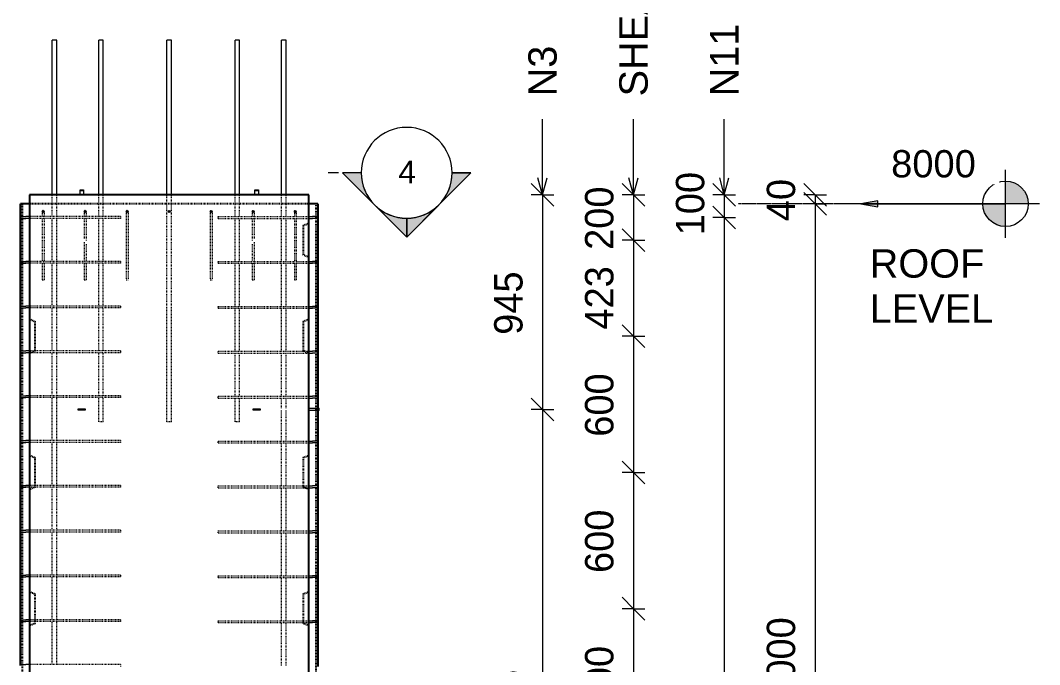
# Model space of a CAD drawing. Header units: millimetres. Extents: x -24813 to -9505, y -2179 to 11928.
# Drawn here: x -20245 to -15758, y 5632 to 8467 of the extents above; entities that cross this region are included whole.
import ezdxf

# ---------------------------------------------------------------- set-up
doc = ezdxf.new("R2010")
doc.units = ezdxf.units.MM
doc.linetypes.add('Dash', pattern=[6.36, 3.18, -3.18])
doc.linetypes.add('Overhead', pattern=[3.97, 2.38, -1.59])
for name, color, linetype, lineweight in [('A-ANNO-DIMS', 211, 'Continuous', 9), ('A-ANNO-DIMS-50', 211, 'Continuous', 9), ('A-FLOR-OVHD', 1, 'Overhead', 18), ('A-GENM', 13, 'Continuous', 18), ('A-WALL', 113, 'Continuous', 25), ('A-WALL-HDLN', 110, 'Dash', 25), ('G-ANNO-DIMS', 111, 'Continuous', 9), ('G-ANNO-SYMB', 111, 'Continuous', 9), ('G-ANNO-TEXT', 231, 'Continuous', 9), ('S-RBAR', 171, 'Continuous', 18)]:
    doc.layers.add(name, color=color, linetype=linetype, lineweight=lineweight)
doc.styles.add('Arial', font='arial.ttf', dxfattribs={"height": 100})
doc.styles.add('Arial_1', font='arial.ttf', dxfattribs={"height": 120})
doc.styles.add('Arial_2', font='arial.ttf', dxfattribs={"height": 125})
doc.styles.add('Nirmala UI Semilight', font='NirmalaS.ttf', dxfattribs={"height": 125})
doc.dimstyles.new('Arrow_Filled_-_2_5_NI_UI', dxfattribs={"dimscale": 304.8, "dimtxt": 130.920493, "dimasz": 0.328084, "dimexe": 0.164042, "dimexo": 0.0625, "dimgap": 0.164042, "dimtad": 1, "dimdec": 0, "dimzin": 0, "dimdsep": 46, "dimtxsty": 'Nirmala UI Semilight', "dimblk1": 'OBLIQUE', "dimblk2": 'OBLIQUE', "dimsah": 1, "dimcen": 0.09, "dimazin": 0, "dimtfac": 1, "dimtdec": 4, "dimtix": 1, "dimtmove": 0, "dimatfit": 3, "dimfxl": 0.164042, "dimfxlon": 1, "dimtvp": 1, "dimtolj": 1, "dimtzin": 0, "dimarcsym": 2})
doc.dimstyles.new('Arrow_Filled_-_2_5_NI_UI_1', dxfattribs={"dimscale": 304.8, "dimtxt": 130.920493, "dimasz": 0.328084, "dimexe": 0.164042, "dimexo": 0.0625, "dimgap": 0.164042, "dimtad": 1, "dimdec": 0, "dimzin": 0, "dimdsep": 46, "dimtxsty": 'Nirmala UI Semilight', "dimblk1": 'OBLIQUE', "dimblk2": 'OBLIQUE', "dimsah": 1, "dimcen": 0.09, "dimazin": 0, "dimtfac": 1, "dimtdec": 4, "dimtix": 1, "dimtmove": 2, "dimatfit": 3, "dimfxl": 0.164042, "dimfxlon": 1, "dimtvp": 1, "dimtolj": 1, "dimtzin": 0, "dimarcsym": 2})

# ---------------------------------------------------------------- blocks, each defined once
blk = doc.blocks.new('RR spread anchor face based - RR-SA-5_0-240-2134540-Elevation Front')
at = {"layer": 'A-GENM'}
for p, q in [((-19982.1, 7717.1), (-19982.1, 7722.1)), ((-19982.1, 7722.1), (-19967.1, 7722.1)), ((-19982.1, 7700), (-19982.1, 7717.1)), ((-19967.1, 7717.1), (-19982.1, 7717.1)), ((-19967.1, 7722.1), (-19967.1, 7717.1)), ((-19967.1, 7717.1), (-19967.1, 7700))]:
    blk.add_line(p, q, dxfattribs=at)
blk = doc.blocks.new('RR spread anchor face based - RR-SA-1_4-160-2134593-Elevation Front')
at = {"layer": 'A-GENM'}
for p, q in [((-19219.6, -447), (-19217.1, -447)), ((-19219.6, -453), (-19219.6, -447)), ((-19217.1, -447), (-19192.1, -447)), ((-19217.1, -453), (-19217.1, -447)), ((-19192.1, -447), (-19189.6, -447)), ((-19192.1, -453), (-19192.1, -447)), ((-19189.6, -447), (-19189.6, -453)), ((-19217.1, -453), (-19219.6, -453)), ((-19192.1, -453), (-19217.1, -453)), ((-19189.6, -453), (-19192.1, -453))]:
    blk.add_line(p, q, dxfattribs=at)
blk = doc.blocks.new('RR spread anchor face based - RR-SA-2_5-200-1726821-Elevation Front')
at = {"layer": 'A-GENM'}
for p, q in [((-18974.6, 6760), (-18934.6, 6760)), ((-18934.6, 6750), (-18974.6, 6750)), ((-18934.6, 6760), (-18929.6, 6760)), ((-18934.6, 6750), (-18934.6, 6760)), ((-18929.6, 6750), (-18934.6, 6750)), ((-18929.6, 6750), (-18929.6, 6760))]:
    blk.add_line(p, q, dxfattribs=at)
blk = doc.blocks.new('DIMBLOCK19-Elevation Front')
at = {"layer": 'A-ANNO-DIMS-50'}
for p, q in [((-17946.1, 7700), (-17996.1, 7750)), ((-17946.1, 7700), (-17996.1, 7700)), ((-17946.1, 7700), (-17946.1, 6755)), ((-17946.1, 7700), (-17896.1, 7650)), ((-17946.1, 7700), (-17896.1, 7700)), ((-17946.1, 6755), (-17996.1, 6805)), ((-17946.1, 6755), (-17996.1, 6755)), ((-17946.1, 6755), (-17896.1, 6705)), ((-17946.1, 6755), (-17896.1, 6755))]:
    blk.add_line(p, q, dxfattribs=at)
at = {"layer": 'A-ANNO-DIMS-50', "color": 0, "insert": (-18159.2, 7083.5), "char_height": 125, "width": 345.63, "attachment_point": 1, "rotation": 90, "line_spacing_factor": 1.142579, "style": 'Nirmala UI Semilight'}
blk.add_mtext('945', dxfattribs=at)
blk = doc.blocks.new('_Oblique')
at = {"color": 0, "linetype": 'ByBlock', "lineweight": -2}
blk.add_line((-0.5, -0.5), (0.5, 0.5), dxfattribs=at)
blk = doc.blocks.new('DIMBLOCK20-Elevation Front')
at = {"layer": 'A-ANNO-DIMS-50'}
for p, q in [((-17946.1, 6755), (-17996.1, 6805)), ((-17946.1, 6755), (-17996.1, 6755)), ((-17946.1, 6755), (-17946.1, 4100)), ((-17946.1, 6755), (-17896.1, 6705)), ((-17946.1, 6755), (-17896.1, 6755)), ((-17946.1, 4100), (-17996.1, 4150)), ((-17946.1, 4100), (-17996.1, 4100)), ((-17946.1, 4100), (-17896.1, 4050)), ((-17946.1, 4100), (-17896.1, 4100))]:
    blk.add_line(p, q, dxfattribs=at)
at = {"layer": 'A-ANNO-DIMS-50', "color": 0, "insert": (-18159.2, 5237.1), "char_height": 125, "width": 457.032, "attachment_point": 1, "rotation": 90, "line_spacing_factor": 1.142579, "style": 'Nirmala UI Semilight'}
blk.add_mtext('2655', dxfattribs=at)
blk = doc.blocks.new('DIMBLOCK28-Elevation Front')
at = {"layer": 'A-ANNO-DIMS-50'}
for p, q in [((-17546.1, 7700), (-17596.1, 7750)), ((-17546.1, 7700), (-17596.1, 7700)), ((-17546.1, 7700), (-17546.1, 7500)), ((-17546.1, 7700), (-17496.1, 7650)), ((-17546.1, 7700), (-17496.1, 7700)), ((-17546.1, 7500), (-17596.1, 7550)), ((-17546.1, 7500), (-17596.1, 7500)), ((-17546.1, 7500), (-17496.1, 7450)), ((-17546.1, 7500), (-17496.1, 7500))]:
    blk.add_line(p, q, dxfattribs=at)
at = {"layer": 'A-ANNO-DIMS-50', "color": 0, "insert": (-17759.2, 7457.2), "char_height": 125, "width": 342.774, "attachment_point": 1, "rotation": 90, "line_spacing_factor": 1.142579, "style": 'Nirmala UI Semilight'}
blk.add_mtext('200', dxfattribs=at)
blk = doc.blocks.new('DIMBLOCK29-Elevation Front')
at = {"layer": 'A-ANNO-DIMS-50'}
for p, q in [((-17546.1, 7500), (-17596.1, 7550)), ((-17546.1, 7500), (-17596.1, 7500)), ((-17546.1, 7500), (-17546.1, 7077.5)), ((-17546.1, 7500), (-17496.1, 7450)), ((-17546.1, 7500), (-17496.1, 7500)), ((-17546.1, 7077.5), (-17596.1, 7127.5)), ((-17546.1, 7077.5), (-17596.1, 7077.5)), ((-17546.1, 7077.5), (-17496.1, 7027.5)), ((-17546.1, 7077.5), (-17496.1, 7077.5))]:
    blk.add_line(p, q, dxfattribs=at)
at = {"layer": 'A-ANNO-DIMS-50', "color": 0, "insert": (-17759.2, 7106.5), "char_height": 125, "width": 345.63, "attachment_point": 1, "rotation": 90, "line_spacing_factor": 1.142579, "style": 'Nirmala UI Semilight'}
blk.add_mtext('423', dxfattribs=at)
blk = doc.blocks.new('DIMBLOCK30-Elevation Front')
at = {"layer": 'A-ANNO-DIMS-50'}
for p, q in [((-17546.1, 7077.5), (-17596.1, 7127.5)), ((-17546.1, 7077.5), (-17596.1, 7077.5)), ((-17546.1, 7077.5), (-17546.1, 6478)), ((-17546.1, 7077.5), (-17496.1, 7027.5)), ((-17546.1, 7077.5), (-17496.1, 7077.5)), ((-17546.1, 6478), (-17596.1, 6528)), ((-17546.1, 6478), (-17596.1, 6478)), ((-17546.1, 6478), (-17496.1, 6428)), ((-17546.1, 6478), (-17496.1, 6478))]:
    blk.add_line(p, q, dxfattribs=at)
at = {"layer": 'A-ANNO-DIMS-50', "color": 0, "insert": (-17759.2, 6634.9), "char_height": 125, "width": 342.774, "attachment_point": 1, "rotation": 90, "line_spacing_factor": 1.142579, "style": 'Nirmala UI Semilight'}
blk.add_mtext('600', dxfattribs=at)
blk = doc.blocks.new('DIMBLOCK31-Elevation Front')
at = {"layer": 'A-ANNO-DIMS-50'}
for p, q in [((-17546.1, 6478), (-17596.1, 6528)), ((-17546.1, 6478), (-17596.1, 6478)), ((-17546.1, 6478), (-17546.1, 5878)), ((-17546.1, 6478), (-17496.1, 6428)), ((-17546.1, 6478), (-17496.1, 6478)), ((-17546.1, 5878), (-17596.1, 5928)), ((-17546.1, 5878), (-17596.1, 5878)), ((-17546.1, 5878), (-17496.1, 5828)), ((-17546.1, 5878), (-17496.1, 5878))]:
    blk.add_line(p, q, dxfattribs=at)
at = {"layer": 'A-ANNO-DIMS-50', "color": 0, "insert": (-17759.2, 6035.2), "char_height": 125, "width": 342.774, "attachment_point": 1, "rotation": 90, "line_spacing_factor": 1.142579, "style": 'Nirmala UI Semilight'}
blk.add_mtext('600', dxfattribs=at)
blk = doc.blocks.new('DIMBLOCK32-Elevation Front')
at = {"layer": 'A-ANNO-DIMS-50'}
for p, q in [((-17546.1, 5878), (-17596.1, 5928)), ((-17546.1, 5878), (-17596.1, 5878)), ((-17546.1, 5878), (-17546.1, 5278)), ((-17546.1, 5878), (-17496.1, 5828)), ((-17546.1, 5878), (-17496.1, 5878)), ((-17546.1, 5278), (-17596.1, 5328)), ((-17546.1, 5278), (-17596.1, 5278)), ((-17546.1, 5278), (-17496.1, 5228)), ((-17546.1, 5278), (-17496.1, 5278))]:
    blk.add_line(p, q, dxfattribs=at)
at = {"layer": 'A-ANNO-DIMS-50', "color": 0, "insert": (-17759.2, 5435.2), "char_height": 125, "width": 342.774, "attachment_point": 1, "rotation": 90, "line_spacing_factor": 1.142579, "style": 'Nirmala UI Semilight'}
blk.add_mtext('600', dxfattribs=at)
blk = doc.blocks.new('DIMBLOCK45-Elevation Front')
at = {"layer": 'A-ANNO-DIMS-50'}
for p, q in [((-17146.1, 7700), (-17196.1, 7750)), ((-17146.1, 7700), (-17196.1, 7700)), ((-17146.1, 7700), (-17146.1, 7600)), ((-17146.1, 7700), (-17096.1, 7650)), ((-17146.1, 7700), (-17096.1, 7700)), ((-17146.1, 7600), (-17196.1, 7650)), ((-17146.1, 7600), (-17196.1, 7600)), ((-17146.1, 7600), (-17096.1, 7550)), ((-17146.1, 7600), (-17096.1, 7600))]:
    blk.add_line(p, q, dxfattribs=at)
at = {"layer": 'A-ANNO-DIMS-50', "color": 0, "insert": (-17359.2, 7521.5), "char_height": 125, "width": 308.496, "attachment_point": 1, "rotation": 90, "line_spacing_factor": 1.142579, "style": 'Nirmala UI Semilight'}
blk.add_mtext('100', dxfattribs=at)
blk = doc.blocks.new('DIMBLOCK46-Elevation Front')
at = {"layer": 'A-ANNO-DIMS-50'}
for p, q in [((-17146.1, 7600), (-17196.1, 7650)), ((-17146.1, 7600), (-17196.1, 7600)), ((-17146.1, 7600), (-17146.1, -1295)), ((-17146.1, 7600), (-17096.1, 7550)), ((-17146.1, 7600), (-17096.1, 7600)), ((-17146.1, -1295), (-17196.1, -1245)), ((-17146.1, -1295), (-17196.1, -1295)), ((-17146.1, -1295), (-17096.1, -1345)), ((-17146.1, -1295), (-17096.1, -1295))]:
    blk.add_line(p, q, dxfattribs=at)
at = {"layer": 'A-ANNO-DIMS-50', "color": 0, "insert": (-17359.2, 2511), "char_height": 125, "width": 1539.625, "attachment_point": 1, "rotation": 90, "line_spacing_factor": 1.142579, "style": 'Nirmala UI Semilight'}
blk.add_mtext('T8@200mm C/C', dxfattribs=at)
blk = doc.blocks.new('Spot Elevations - M_Spot Elevation - Target Filled-10609-Elevation Front')
at = {"layer": 'G-ANNO-DIMS'}
h = blk.add_hatch(color=256, dxfattribs=at)
edge = h.paths.add_edge_path()
edge.add_line((-15908.133774, 7660), (-15808.133774, 7660))
edge.add_arc((-15908.133774, 7660), 100, 0, 90)
edge.add_line((-15908.133774, 7760), (-15908.133774, 7660))
h = blk.add_hatch(color=256, dxfattribs=at)
edge = h.paths.add_edge_path()
edge.add_line((-15908.133774, 7660), (-16008.133774, 7660))
edge.add_arc((-15908.133774, 7660), 100, 180, 270)
edge.add_line((-15908.133774, 7560), (-15908.133774, 7660))
for p, q in [((-15908.133774, 7510), (-15908.133774, 7810)), ((-15758.133774, 7660), (-16608.133774, 7660))]:
    blk.add_line(p, q, dxfattribs=at)
blk.add_circle((-15908.133774, 7660), 100, dxfattribs=at)
blk = doc.blocks.new('DIMBLOCK48-Elevation Front')
at = {"layer": 'A-ANNO-DIMS-50'}
for p, q in [((-16746.1, 7700), (-16796.1, 7750)), ((-16746.1, 7660), (-16796.1, 7710)), ((-16746.1, 7700), (-16796.1, 7700)), ((-16746.1, 7700), (-16746.1, 7660)), ((-16746.1, 7700), (-16696.1, 7650)), ((-16746.1, 7700), (-16696.1, 7700)), ((-16746.1, 7660), (-16796.1, 7660)), ((-16746.1, 7660), (-16696.1, 7610)), ((-16746.1, 7660), (-16696.1, 7660))]:
    blk.add_line(p, q, dxfattribs=at)
at = {"layer": 'A-ANNO-DIMS-50', "color": 0, "insert": (-16959.2, 7583.6), "char_height": 125, "width": 231.372, "attachment_point": 1, "rotation": 90, "line_spacing_factor": 1.142579, "style": 'Nirmala UI Semilight'}
blk.add_mtext('40', dxfattribs=at)
blk = doc.blocks.new('DIMBLOCK49-Elevation Front')
at = {"layer": 'A-ANNO-DIMS-50'}
for p, q in [((-16746.1, 7660), (-16796.1, 7710)), ((-16746.1, 7660), (-16796.1, 7660)), ((-16746.1, 7660), (-16746.1, 3660)), ((-16746.1, 7660), (-16696.1, 7610)), ((-16746.1, 7660), (-16696.1, 7660)), ((-16746.1, 3660), (-16796.1, 3710)), ((-16746.1, 3660), (-16796.1, 3660)), ((-16746.1, 3660), (-16696.1, 3610)), ((-16746.1, 3660), (-16696.1, 3660))]:
    blk.add_line(p, q, dxfattribs=at)
at = {"layer": 'A-ANNO-DIMS-50', "color": 0, "insert": (-16959.2, 5468.4), "char_height": 125, "width": 459.888, "attachment_point": 1, "rotation": 90, "line_spacing_factor": 1.142579, "style": 'Nirmala UI Semilight'}
blk.add_mtext('4000', dxfattribs=at)
blk = doc.blocks.new('Detail View - M_Section Head - Filled SHOP DWG-1002450-Elevation Front')
at = {"layer": 'G-ANNO-SYMB'}
h = blk.add_hatch(color=256, dxfattribs=at)
edge = h.paths.add_edge_path()
edge.add_line((-18827, -163.4), (-18744.1, -163.4))
edge.add_arc((-18544.1, -163.4), 200, 180, 225)
edge.add_line((-18685.5, -304.8), (-18827, -163.4))
h = blk.add_hatch(color=256, dxfattribs=at)
edge = h.paths.add_edge_path()
edge.add_line((-18261.3, -163.4), (-18402.7, -304.8))
edge.add_arc((-18544.1, -163.4), 200, 315, 360)
edge.add_line((-18344.1, -163.4), (-18261.3, -163.4))
h = blk.add_hatch(color=256, dxfattribs=at)
edge = h.paths.add_edge_path()
edge.add_line((-18544.1, -446.2), (-18685.5, -304.8))
edge.add_arc((-18544.1, -163.4), 200, 225, 270)
edge.add_line((-18544.1, -363.4), (-18544.1, -446.2))
h = blk.add_hatch(color=256, dxfattribs=at)
edge = h.paths.add_edge_path()
edge.add_line((-18544.1, -446.2), (-18544.1, -363.4))
edge.add_arc((-18544.1, -163.4), 200, 270, 315)
edge.add_line((-18402.7, -304.8), (-18544.1, -446.2))
for p, q in [((-18544.1, -446.2), (-18827, -163.4)), ((-18744.1, -163.4), (-18827, -163.4)), ((-18827, -163.4), (-18685.5, -304.8)), ((-18744.1, -163.4), (-18827, -163.4)), ((-18544.1, -446.2), (-18261.3, -163.4)), ((-18402.7, -304.8), (-18261.3, -163.4)), ((-18344.1, -163.4), (-18261.3, -163.4)), ((-18261.3, -163.4), (-18344.1, -163.4)), ((-18685.5, -304.8), (-18544.1, -446.2)), ((-18544.1, -446.2), (-18402.7, -304.8)), ((-18544.1, -363.4), (-18544.1, -446.2)), ((-18544.1, -446.2), (-18544.1, -363.4))]:
    blk.add_line(p, q, dxfattribs=at)
for start, end in [(360, 180), (180, 360), (180, 225), (315, 0), (225, 270), (270, 315)]:
    blk.add_arc((-18544.1, -163.4), 200, start, end, dxfattribs=at)

msp = doc.modelspace()

# ---------------------------------------------------------------- hatches: boundary and pattern name
at = {"layer": 'G-ANNO-DIMS'}
msp.add_hatch(color=256, dxfattribs=at).paths.add_polyline_path([(-16544.6, 7660), (-16469.6, 7646.8), (-16469.6, 7673.2)])
at = {"layer": 'S-RBAR'}
for points in [[(-20144.6, 7622), (-20140.6, 7626), (-20144.6, 7630), (-20148.6, 7626)], [(-19959.6, 7622), (-19955.6, 7626), (-19959.6, 7630), (-19963.6, 7626)], [(-19774.6, 7622), (-19770.6, 7626), (-19774.6, 7630), (-19778.6, 7626)], [(-19589.6, 7622), (-19585.6, 7626), (-19589.6, 7630), (-19593.6, 7626)], [(-19404.6, 7622), (-19400.6, 7626), (-19404.6, 7630), (-19408.6, 7626)], [(-19219.6, 7622), (-19215.6, 7626), (-19219.7, 7629.8), (-19223.6, 7626), (-19219.7, 7622.2)], [(-19034.6, 7622), (-19030.6, 7626), (-19034.6, 7630), (-19038.6, 7626)]]:
    msp.add_hatch(color=256, dxfattribs=at).paths.add_polyline_path(points)
h = msp.add_hatch(color=256, dxfattribs=at)
edge = h.paths.add_edge_path()
edge.add_arc((-20144.6, 7626), 4, 0, 360)
h = msp.add_hatch(color=256, dxfattribs=at)
edge = h.paths.add_edge_path()
edge.add_arc((-19959.6, 7626), 4, 0, 360)
h = msp.add_hatch(color=256, dxfattribs=at)
edge = h.paths.add_edge_path()
edge.add_arc((-19774.6, 7626), 4, 0, 360)
h = msp.add_hatch(color=256, dxfattribs=at)
edge = h.paths.add_edge_path()
edge.add_arc((-19589.6, 7626), 4, 0, 360)
h = msp.add_hatch(color=256, dxfattribs=at)
edge = h.paths.add_edge_path()
edge.add_arc((-19404.6, 7626), 4, 0, 360)
h = msp.add_hatch(color=256, dxfattribs=at)
edge = h.paths.add_edge_path()
edge.add_arc((-19219.6, 7626), 4, 0, 360)
h = msp.add_hatch(color=256, dxfattribs=at)
edge = h.paths.add_edge_path()
edge.add_arc((-19034.6, 7626), 4, 0, 360)

# ---------------------------------------------------------------- linework, layer by layer
at = {"layer": 'A-FLOR-OVHD'}
msp.add_line((-16544.6, 7660), (-17084.6, 7660), dxfattribs=at)
at = {"layer": 'A-WALL'}
for p, q in [((-18974.6, 7700), (-20204.6, 7700)), ((-20204.6, 7700), (-20204.6, -1395)), ((-18974.6, -1395), (-18974.6, 7700)), ((-20244.6, 7600.4), (-20244.6, 7660)), ((-20204.6, 7660), (-20244.6, 7660)), ((-18934.6, 7660), (-18974.6, 7660)), ((-18934.6, 7660), (-18934.6, 7600.4)), ((-20244.6, 7403.2), (-20244.6, 7599.6)), ((-18934.6, 7599.6), (-18934.6, 7402.7)), ((-20244.6, 7205.9), (-20244.6, 7402.4)), ((-18934.6, 7402), (-18934.6, 7205)), ((-20244.6, 7008.7), (-20244.6, 7205.2)), ((-18934.6, 7204.3), (-18934.6, 7007.4)), ((-20244.6, 6811.5), (-20244.6, 7008)), ((-18934.6, 7006.6), (-18934.6, 6809.7)), ((-20244.6, 6614.3), (-20244.6, 6810.7)), ((-18934.6, 6809), (-18934.6, 6760)), ((-18934.6, 6750), (-18934.6, 6612)), ((-20244.6, 6417), (-20244.6, 6613.5)), ((-18934.6, 6611.3), (-18934.6, 6414.4)), ((-20244.6, 6219.8), (-20244.6, 6416.3)), ((-18934.6, 6413.6), (-18934.6, 6216.7)), ((-20244.6, 6022.6), (-20244.6, 6219.1)), ((-18934.6, 6216), (-18934.6, 6019)), ((-20244.6, 5825.4), (-20244.6, 6021.8)), ((-18934.6, 6018.3), (-18934.6, 5821.4)), ((-20244.6, 5628.2), (-20244.6, 5824.6)), ((-18934.6, 5820.6), (-18934.6, 5623.7))]:
    msp.add_line(p, q, dxfattribs=at)
at = {"layer": 'A-WALL-HDLN'}
for p, q in [((-20234.6, 3690), (-20234.6, 7660)), ((-18974.6, 7660), (-20204.6, 7660)), ((-18944.6, 7660), (-18944.6, 3690)), ((-18999.6, 7565), (-18974.6, 7575)), ((-18999.6, 7565), (-18999.6, 7435)), ((-18974.6, 7425), (-18999.6, 7435)), ((-20204.6, 7152.5), (-20179.6, 7142.5)), ((-20179.6, 7012.5), (-20179.6, 7142.5)), ((-18999.6, 7142.5), (-18974.6, 7152.5)), ((-18999.6, 7142.5), (-18999.6, 7012.5)), ((-20179.6, 7012.5), (-20204.6, 7002.5)), ((-18974.6, 7002.5), (-18999.6, 7012.5)), ((-20204.6, 6553), (-20179.6, 6543)), ((-18999.6, 6543), (-18974.6, 6553)), ((-20179.6, 6413), (-20179.6, 6543)), ((-18999.6, 6543), (-18999.6, 6413)), ((-20179.6, 6413), (-20204.6, 6403)), ((-18974.6, 6403), (-18999.6, 6413)), ((-20204.6, 5953), (-20179.6, 5943)), ((-20179.6, 5813), (-20179.6, 5943)), ((-18999.6, 5943), (-18974.6, 5953)), ((-18999.6, 5943), (-18999.6, 5813)), ((-20179.6, 5813), (-20204.6, 5803)), ((-18974.6, 5803), (-18999.6, 5813))]:
    msp.add_line(p, q, dxfattribs=at)
at = {"layer": 'G-ANNO-DIMS'}
for p, q in [((-16469.6, 7673.2), (-16544.6, 7660)), ((-16469.6, 7646.8), (-16469.6, 7673.2)), ((-16544.6, 7660), (-16469.6, 7646.8)), ((-16544.6, 7660), (-16136.5, 7660)), ((-16136.5, 7660), (-15908.1, 7660))]:
    msp.add_line(p, q, dxfattribs=at)
at = {"layer": 'G-ANNO-SYMB'}
msp.add_line((-18844.1, 7796.6), (-18890, 7796.6), dxfattribs=at)
at = {"layer": 'G-ANNO-TEXT', "color": 7}
for p, q in [((-17946.3, 7700), (-17946.3, 8032.9)), ((-17545.9, 7699.9), (-17545.9, 8032.8)), ((-17146, 7699.9), (-17146, 8032.8)), ((-17946.3, 7700), (-17966.4, 7775)), ((-17946.3, 7700), (-17926.2, 7775)), ((-17545.9, 7699.9), (-17566, 7774.9)), ((-17545.9, 7699.9), (-17525.8, 7774.9)), ((-17146, 7699.9), (-17166.1, 7774.9)), ((-17146, 7699.9), (-17125.9, 7774.9))]:
    msp.add_line(p, q, dxfattribs=at)
at = {"layer": 'S-RBAR'}
for p, q in [((-20084.6, 8380), (-20104.6, 8380)), ((-20104.6, 7700), (-20104.6, 8380)), ((-20084.6, 7700), (-20084.6, 8380)), ((-19879.6, 8380), (-19899.6, 8380)), ((-19899.6, 7700), (-19899.6, 8380)), ((-19879.6, 7700), (-19879.6, 8380)), ((-19579.6, 8380), (-19599.6, 8380)), ((-19599.6, 7700), (-19599.6, 8380)), ((-19579.6, 7700), (-19579.6, 8380)), ((-19279.6, 8380), (-19299.6, 8380)), ((-19299.6, 7700), (-19299.6, 8380)), ((-19279.6, 7700), (-19279.6, 8380)), ((-19074.6, 8380), (-19094.6, 8380)), ((-19094.6, 7700), (-19094.6, 8380)), ((-19074.6, 7700), (-19074.6, 8380)), ((-20144.6, 7630), (-20148.6, 7626)), ((-20140.6, 7626), (-20144.6, 7630)), ((-19959.6, 7630), (-19963.6, 7626)), ((-19955.6, 7626), (-19959.6, 7630)), ((-19774.6, 7630), (-19778.6, 7626)), ((-19770.6, 7626), (-19774.6, 7630)), ((-19589.6, 7630), (-19593.6, 7626)), ((-19585.6, 7626), (-19589.6, 7630)), ((-19404.6, 7630), (-19408.6, 7626)), ((-19400.6, 7626), (-19404.6, 7630)), ((-19219.7, 7629.8), (-19223.6, 7626)), ((-19215.6, 7626), (-19219.7, 7629.8)), ((-19034.6, 7630), (-19038.6, 7626)), ((-19030.6, 7626), (-19034.6, 7630)), ((-20240.6, 7604), (-20220.6, 7604)), ((-20240.6, 7596), (-20220.6, 7596)), ((-20204.6, 7604), (-20220.6, 7604)), ((-20204.6, 7596), (-20220.6, 7596)), ((-20148.6, 7626), (-20144.6, 7622)), ((-20144.6, 7622), (-20140.6, 7626)), ((-19963.6, 7626), (-19959.6, 7622)), ((-19959.6, 7622), (-19955.6, 7626)), ((-19778.6, 7626), (-19774.6, 7622)), ((-19774.6, 7622), (-19770.6, 7626)), ((-19593.6, 7626), (-19589.6, 7622)), ((-19589.6, 7622), (-19585.6, 7626)), ((-19408.6, 7626), (-19404.6, 7622)), ((-19404.6, 7622), (-19400.6, 7626)), ((-19223.6, 7626), (-19219.7, 7622.2)), ((-19219.7, 7622.2), (-19219.6, 7622)), ((-19219.6, 7622), (-19215.6, 7626)), ((-19038.6, 7626), (-19034.6, 7622)), ((-19034.6, 7622), (-19030.6, 7626)), ((-18974.6, 7604), (-18958.6, 7604)), ((-18974.6, 7596), (-18958.6, 7596)), ((-18938.6, 7604), (-18958.6, 7604)), ((-18938.6, 7596), (-18958.6, 7596)), ((-20240.6, 7406.8), (-20220.6, 7406.8)), ((-20204.6, 7406.8), (-20220.6, 7406.8)), ((-18974.6, 7406.3), (-18958.6, 7406.3)), ((-18938.6, 7406.3), (-18958.6, 7406.3)), ((-20240.6, 7398.8), (-20220.6, 7398.8)), ((-20204.6, 7398.8), (-20220.6, 7398.8)), ((-18974.6, 7398.3), (-18958.6, 7398.3)), ((-18938.6, 7398.3), (-18958.6, 7398.3)), ((-20240.6, 7209.6), (-20220.6, 7209.6)), ((-20240.6, 7201.6), (-20220.6, 7201.6)), ((-20204.6, 7209.6), (-20220.6, 7209.6)), ((-20204.6, 7201.6), (-20220.6, 7201.6)), ((-18974.6, 7208.7), (-18958.6, 7208.7)), ((-18974.6, 7200.7), (-18958.6, 7200.7)), ((-18938.6, 7208.7), (-18958.6, 7208.7)), ((-18938.6, 7200.7), (-18958.6, 7200.7)), ((-20240.6, 7012.3), (-20220.6, 7012.3)), ((-20240.6, 7004.3), (-20220.6, 7004.3)), ((-20204.6, 7012.3), (-20220.6, 7012.3)), ((-20204.6, 7004.3), (-20220.6, 7004.3)), ((-18974.6, 7011), (-18958.6, 7011)), ((-18974.6, 7003), (-18958.6, 7003)), ((-18938.6, 7011), (-18958.6, 7011)), ((-18938.6, 7003), (-18958.6, 7003)), ((-20240.6, 6815.1), (-20220.6, 6815.1)), ((-20240.6, 6807.1), (-20220.6, 6807.1)), ((-20204.6, 6815.1), (-20220.6, 6815.1)), ((-20204.6, 6807.1), (-20220.6, 6807.1)), ((-18974.6, 6813.3), (-18958.6, 6813.3)), ((-18974.6, 6805.3), (-18958.6, 6805.3)), ((-18938.6, 6813.3), (-18958.6, 6813.3)), ((-18938.6, 6805.3), (-18958.6, 6805.3)), ((-20240.6, 6617.9), (-20220.6, 6617.9)), ((-20240.6, 6609.9), (-20220.6, 6609.9)), ((-20204.6, 6617.9), (-20220.6, 6617.9)), ((-20204.6, 6609.9), (-20220.6, 6609.9)), ((-18974.6, 6615.7), (-18958.6, 6615.7)), ((-18974.6, 6607.7), (-18958.6, 6607.7)), ((-18938.6, 6615.7), (-18958.6, 6615.7)), ((-18938.6, 6607.7), (-18958.6, 6607.7)), ((-20240.6, 6420.7), (-20220.6, 6420.7)), ((-20204.6, 6420.7), (-20220.6, 6420.7)), ((-18974.6, 6418), (-18958.6, 6418)), ((-18938.6, 6418), (-18958.6, 6418)), ((-20240.6, 6412.7), (-20220.6, 6412.7)), ((-20204.6, 6412.7), (-20220.6, 6412.7)), ((-18974.6, 6410), (-18958.6, 6410)), ((-18938.6, 6410), (-18958.6, 6410)), ((-20240.6, 6223.4), (-20220.6, 6223.4)), ((-20240.6, 6215.4), (-20220.6, 6215.4)), ((-20204.6, 6223.4), (-20220.6, 6223.4)), ((-20204.6, 6215.4), (-20220.6, 6215.4)), ((-18974.6, 6220.3), (-18958.6, 6220.3)), ((-18974.6, 6212.3), (-18958.6, 6212.3)), ((-18938.6, 6220.3), (-18958.6, 6220.3)), ((-18938.6, 6212.3), (-18958.6, 6212.3)), ((-20240.6, 6026.2), (-20220.6, 6026.2)), ((-20240.6, 6018.2), (-20220.6, 6018.2)), ((-20204.6, 6026.2), (-20220.6, 6026.2)), ((-20204.6, 6018.2), (-20220.6, 6018.2)), ((-18974.6, 6022.7), (-18958.6, 6022.7)), ((-18974.6, 6014.7), (-18958.6, 6014.7)), ((-18938.6, 6022.7), (-18958.6, 6022.7)), ((-18938.6, 6014.7), (-18958.6, 6014.7)), ((-20240.6, 5829), (-20220.6, 5829)), ((-20240.6, 5821), (-20220.6, 5821)), ((-20204.6, 5829), (-20220.6, 5829)), ((-20204.6, 5821), (-20220.6, 5821)), ((-18974.6, 5825), (-18958.6, 5825)), ((-18974.6, 5817), (-18958.6, 5817)), ((-18938.6, 5825), (-18958.6, 5825)), ((-18938.6, 5817), (-18958.6, 5817)), ((-20240.6, 5631.8), (-20220.6, 5631.8)), ((-20204.6, 5631.8), (-20220.6, 5631.8))]:
    msp.add_line(p, q, dxfattribs=at)
at = {"layer": 'S-RBAR', "linetype": 'Dash'}
for p, q in [((-20104.6, 7604), (-20104.6, 7700)), ((-20084.6, 7604), (-20084.6, 7700)), ((-19899.6, 7604), (-19899.6, 7700)), ((-19879.6, 7604), (-19879.6, 7700)), ((-19599.6, 6700), (-19599.6, 7700)), ((-19579.6, 6700), (-19579.6, 7700)), ((-19299.6, 7604), (-19299.6, 7700)), ((-19279.6, 7604), (-19279.6, 7700)), ((-19094.6, 7604), (-19094.6, 7700)), ((-19074.6, 7604), (-19074.6, 7700)), ((-19804.6, 7604), (-20204.5, 7604)), ((-19804.6, 7596), (-20204.5, 7596)), ((-20148.6, 7626), (-20148.6, 7606)), ((-20148.6, 7606), (-20148.6, 7604)), ((-20148.6, 7596), (-20148.6, 7406.8)), ((-20140.6, 7626), (-20140.6, 7606)), ((-20140.6, 7606), (-20140.6, 7604)), ((-20140.6, 7596), (-20140.6, 7406.8)), ((-20104.6, 7406.8), (-20104.6, 7596)), ((-20084.6, 7406.8), (-20084.6, 7596)), ((-19963.6, 7626), (-19963.6, 7606)), ((-19963.6, 7606), (-19963.6, 7604)), ((-19963.6, 7596), (-19963.6, 7506.1)), ((-19955.6, 7626), (-19955.6, 7606)), ((-19955.6, 7606), (-19955.6, 7604)), ((-19955.6, 7596), (-19955.6, 7498.1)), ((-19899.6, 7406.8), (-19899.6, 7596)), ((-19879.6, 7406.8), (-19879.6, 7596)), ((-19804.6, 7604), (-19804.6, 7596)), ((-19778.6, 7626), (-19778.6, 7606)), ((-19778.6, 7606), (-19778.6, 7325.6)), ((-19770.6, 7626), (-19770.6, 7606)), ((-19770.6, 7606), (-19770.6, 7325.6)), ((-19408.6, 7626), (-19408.6, 7606)), ((-19408.6, 7606), (-19408.6, 7325.6)), ((-19400.6, 7626), (-19400.6, 7606)), ((-19400.6, 7606), (-19400.6, 7325.6)), ((-19374.6, 7604), (-18974.6, 7604)), ((-19374.6, 7596), (-19374.6, 7604)), ((-19374.6, 7596), (-18974.6, 7596)), ((-19299.6, 7406.3), (-19299.6, 7596)), ((-19279.6, 7406.3), (-19279.6, 7596)), ((-19223.6, 7626), (-19223.6, 7606)), ((-19223.6, 7606), (-19223.6, 7604)), ((-19223.6, 7596), (-19223.6, 7498.1)), ((-19215.6, 7626), (-19215.6, 7606)), ((-19215.6, 7606), (-19215.6, 7604)), ((-19215.6, 7596), (-19215.6, 7506.1)), ((-19094.6, 7406.3), (-19094.6, 7596)), ((-19074.6, 7406.3), (-19074.6, 7596)), ((-19038.6, 7626), (-19038.6, 7606)), ((-19038.6, 7606), (-19038.6, 7604)), ((-19038.6, 7596), (-19038.6, 7406.3)), ((-19030.6, 7626), (-19030.6, 7606)), ((-19030.6, 7606), (-19030.6, 7604)), ((-19030.6, 7596), (-19030.6, 7406.3)), ((-19963.6, 7491.1), (-19963.6, 7406.8)), ((-19955.6, 7483.1), (-19955.6, 7406.8)), ((-19223.6, 7483.1), (-19223.6, 7406.3)), ((-19215.6, 7491.1), (-19215.6, 7406.3)), ((-19804.6, 7406.8), (-20204.5, 7406.8)), ((-19804.6, 7406.8), (-19804.6, 7398.8)), ((-19374.6, 7406.3), (-18974.6, 7406.3)), ((-19374.6, 7398.3), (-19374.6, 7406.3)), ((-19804.6, 7398.8), (-20204.5, 7398.8)), ((-20148.6, 7398.8), (-20148.6, 7325.6)), ((-20140.6, 7398.8), (-20140.6, 7325.6)), ((-20104.6, 7209.6), (-20104.6, 7398.8)), ((-20084.6, 7209.6), (-20084.6, 7398.8)), ((-19963.6, 7398.8), (-19963.6, 7325.6)), ((-19955.6, 7398.8), (-19955.6, 7325.6)), ((-19899.6, 7209.6), (-19899.6, 7398.8)), ((-19879.6, 7209.6), (-19879.6, 7398.8)), ((-19374.6, 7398.3), (-18974.6, 7398.3)), ((-19299.6, 7208.7), (-19299.6, 7398.3)), ((-19279.6, 7208.7), (-19279.6, 7398.3)), ((-19223.6, 7398.3), (-19223.6, 7325.6)), ((-19215.6, 7398.3), (-19215.6, 7325.6)), ((-19094.6, 7208.7), (-19094.6, 7398.3)), ((-19074.6, 7208.7), (-19074.6, 7398.3)), ((-19038.6, 7398.3), (-19038.6, 7325.6)), ((-19030.6, 7398.3), (-19030.6, 7325.6)), ((-20148.6, 7325.6), (-20140.6, 7325.6)), ((-19963.6, 7325.6), (-19955.6, 7325.6)), ((-19778.6, 7325.6), (-19770.6, 7325.6)), ((-19408.6, 7325.6), (-19400.6, 7325.6)), ((-19223.6, 7325.6), (-19215.6, 7325.6)), ((-19038.6, 7325.6), (-19030.6, 7325.6)), ((-19804.6, 7209.6), (-20204.5, 7209.6)), ((-19804.6, 7201.6), (-20204.5, 7201.6)), ((-20104.6, 7012.3), (-20104.6, 7201.6)), ((-20084.6, 7012.3), (-20084.6, 7201.6)), ((-19899.6, 7012.3), (-19899.6, 7201.6)), ((-19879.6, 7012.3), (-19879.6, 7201.6)), ((-19804.6, 7209.6), (-19804.6, 7201.6)), ((-19374.6, 7208.7), (-18974.6, 7208.7)), ((-19374.6, 7200.7), (-19374.6, 7208.7)), ((-19374.6, 7200.7), (-18974.6, 7200.7)), ((-19299.6, 7011), (-19299.6, 7200.7)), ((-19279.6, 7011), (-19279.6, 7200.7)), ((-19094.6, 7011), (-19094.6, 7200.7)), ((-19074.6, 7011), (-19074.6, 7200.7)), ((-20180.1, 7012.3), (-20204.5, 7012.3)), ((-20200.1, 7004.3), (-20204.5, 7004.3)), ((-19804.6, 7004.3), (-20199.9, 7004.3)), ((-19804.6, 7012.3), (-20179.9, 7012.3)), ((-20104.6, 6815.1), (-20104.6, 7004.3)), ((-20084.6, 6815.1), (-20084.6, 7004.3)), ((-19899.6, 6815.1), (-19899.6, 7004.3)), ((-19879.6, 6815.1), (-19879.6, 7004.3)), ((-19804.6, 7012.3), (-19804.6, 7004.3)), ((-19374.6, 7011), (-18995.9, 7011)), ((-19374.6, 7003), (-19374.6, 7011)), ((-19374.6, 7003), (-18975.9, 7003)), ((-19299.6, 6813.3), (-19299.6, 7003)), ((-19279.6, 6813.3), (-19279.6, 7003)), ((-19094.6, 6813.3), (-19094.6, 7003)), ((-19074.6, 6813.3), (-19074.6, 7003)), ((-18995.7, 7011), (-18974.6, 7011)), ((-18975.7, 7003), (-18974.6, 7003)), ((-19804.6, 6815.1), (-20204.5, 6815.1)), ((-19804.6, 6807.1), (-20204.5, 6807.1)), ((-20104.6, 6617.9), (-20104.6, 6807.1)), ((-20084.6, 6617.9), (-20084.6, 6807.1)), ((-19899.6, 6700), (-19899.6, 6807.1)), ((-19879.6, 6700), (-19879.6, 6807.1)), ((-19804.6, 6815.1), (-19804.6, 6807.1)), ((-19374.6, 6813.3), (-18974.6, 6813.3)), ((-19374.6, 6805.3), (-19374.6, 6813.3)), ((-19374.6, 6805.3), (-18974.6, 6805.3)), ((-19299.6, 6700), (-19299.6, 6805.3)), ((-19279.6, 6700), (-19279.6, 6805.3)), ((-19094.6, 6760), (-19094.6, 6805.3)), ((-19074.6, 6760), (-19074.6, 6805.3)), ((-19094.6, 6615.7), (-19094.6, 6750)), ((-19074.6, 6615.7), (-19074.6, 6750)), ((-19879.6, 6700), (-19899.6, 6700)), ((-19579.6, 6700), (-19599.6, 6700)), ((-19279.6, 6700), (-19299.6, 6700)), ((-19804.6, 6617.9), (-20204.5, 6617.9)), ((-19804.6, 6609.9), (-20204.5, 6609.9)), ((-20104.6, 6420.7), (-20104.6, 6609.9)), ((-20084.6, 6420.7), (-20084.6, 6609.9)), ((-19804.6, 6617.9), (-19804.6, 6609.9)), ((-19374.6, 6615.7), (-18974.6, 6615.7)), ((-19374.6, 6607.7), (-19374.6, 6615.7)), ((-19374.6, 6607.7), (-18974.6, 6607.7)), ((-19094.6, 6418), (-19094.6, 6607.7)), ((-19074.6, 6418), (-19074.6, 6607.7)), ((-19804.6, 6420.7), (-20204.5, 6420.7)), ((-19804.6, 6420.7), (-19804.6, 6412.7)), ((-19374.6, 6418), (-18974.6, 6418)), ((-19374.6, 6410), (-19374.6, 6418)), ((-20180.5, 6412.7), (-20204.5, 6412.7)), ((-19804.6, 6412.7), (-20180.3, 6412.7)), ((-20104.6, 6223.4), (-20104.6, 6412.7)), ((-20084.6, 6223.4), (-20084.6, 6412.7)), ((-19374.6, 6410), (-18992.2, 6410)), ((-19094.6, 6220.3), (-19094.6, 6410)), ((-19074.6, 6220.3), (-19074.6, 6410)), ((-18992, 6410), (-18974.6, 6410)), ((-19804.6, 6223.4), (-20204.5, 6223.4)), ((-19804.6, 6215.4), (-20204.5, 6215.4)), ((-20104.6, 6026.2), (-20104.6, 6215.4)), ((-20084.6, 6026.2), (-20084.6, 6215.4)), ((-19804.6, 6223.4), (-19804.6, 6215.4)), ((-19374.6, 6220.3), (-18974.6, 6220.3)), ((-19374.6, 6212.3), (-19374.6, 6220.3)), ((-19374.6, 6212.3), (-18974.6, 6212.3)), ((-19094.6, 6022.7), (-19094.6, 6212.3)), ((-19074.6, 6022.7), (-19074.6, 6212.3)), ((-19804.6, 6026.2), (-20204.5, 6026.2)), ((-19804.6, 6018.2), (-20204.5, 6018.2)), ((-20104.6, 5829), (-20104.6, 6018.2)), ((-20084.6, 5829), (-20084.6, 6018.2)), ((-19804.6, 6026.2), (-19804.6, 6018.2)), ((-19374.6, 6022.7), (-18974.6, 6022.7)), ((-19374.6, 6014.7), (-19374.6, 6022.7)), ((-19374.6, 6014.7), (-18974.6, 6014.7)), ((-19094.6, 5825), (-19094.6, 6014.7)), ((-19074.6, 5825), (-19074.6, 6014.7)), ((-19804.6, 5829), (-20204.5, 5829)), ((-19804.6, 5821), (-20204.5, 5821)), ((-20104.6, 5631.8), (-20104.6, 5821)), ((-20084.6, 5631.8), (-20084.6, 5821)), ((-19804.6, 5829), (-19804.6, 5821)), ((-19374.6, 5825), (-18974.6, 5825)), ((-19374.6, 5817), (-19374.6, 5825)), ((-19374.6, 5817), (-18974.6, 5817)), ((-19094.6, 5627.3), (-19094.6, 5817)), ((-19074.6, 5627.3), (-19074.6, 5817)), ((-19804.6, 5631.8), (-20204.5, 5631.8)), ((-19804.6, 5631.8), (-19804.6, 5623.8))]:
    msp.add_line(p, q, dxfattribs=at)
at = {"layer": 'S-RBAR'}
for centre in [(-20144.6, 7626), (-19959.6, 7626), (-19774.6, 7626), (-19589.6, 7626), (-19404.6, 7626), (-19219.6, 7626), (-19034.6, 7626)]:
    msp.add_circle(centre, 4, dxfattribs=at)
at = {"layer": 'S-RBAR', "linetype": 'Dash'}
for centre, start, end in [((-20144.6, 7626), 91.1706, 178.8294), ((-20144.6, 7626), 1.1706, 88.8294), ((-19959.6, 7626), 91.1706, 178.8294), ((-19959.6, 7626), 1.1706, 88.8294), ((-19774.6, 7626), 91.1706, 178.8294), ((-19774.6, 7626), 1.1706, 88.8294), ((-19404.6, 7626), 91.1706, 178.8294), ((-19404.6, 7626), 1.1706, 88.8294), ((-19219.6, 7626), 91.1706, 178.8294), ((-19219.6, 7626), 1.1706, 88.8294), ((-19034.6, 7626), 91.1706, 178.8294), ((-19034.6, 7626), 1.1706, 88.8294)]:
    msp.add_arc(centre, 4, start, end, dxfattribs=at)
at = {"layer": 'S-RBAR'}
for centre, start, end in [((-20240.6, 7600), 90, 270), ((-18938.6, 7600), 270, 90), ((-20240.6, 7402.8), 90, 270), ((-18938.6, 7402.3), 270, 90), ((-20240.6, 7205.6), 90, 270), ((-18938.6, 7204.7), 270, 90), ((-20240.6, 7008.3), 90, 270), ((-18938.6, 7007), 270, 90), ((-20240.6, 6811.1), 90, 270), ((-18938.6, 6809.3), 270, 90), ((-20240.6, 6613.9), 90, 270), ((-18938.6, 6611.7), 270, 90), ((-20240.6, 6416.7), 90, 270), ((-18938.6, 6414), 270, 90), ((-20240.6, 6219.4), 90, 270), ((-18938.6, 6216.3), 270, 90), ((-20240.6, 6022.2), 90, 270), ((-18938.6, 6018.7), 270, 90), ((-20240.6, 5825), 90, 270), ((-18938.6, 5821), 270, 90)]:
    msp.add_arc(centre, 4, start, end, dxfattribs=at)

# ---------------------------------------------------------------- block references
at = {"layer": 'A-GENM'}
for name, p in [('RR spread anchor face based - RR-SA-5_0-240-2134540-Elevation Front', (0, 0)), ('RR spread anchor face based - RR-SA-5_0-240-2134540-Elevation Front', (770, 0)), ('RR spread anchor face based - RR-SA-1_4-160-2134593-Elevation Front', (-770, 7205)), ('RR spread anchor face based - RR-SA-1_4-160-2134593-Elevation Front', (0, 7205)), ('RR spread anchor face based - RR-SA-2_5-200-1726821-Elevation Front', (0, 0))]:
    msp.add_blockref(name, p, dxfattribs=at)
at = {"layer": 'G-ANNO-DIMS'}
msp.add_blockref('Spot Elevations - M_Spot Elevation - Target Filled-10609-Elevation Front', (0, 0), dxfattribs=at)
at = {"layer": 'G-ANNO-SYMB'}
msp.add_blockref('Detail View - M_Section Head - Filled SHOP DWG-1002450-Elevation Front', (0, 7960), dxfattribs=at)

# ---------------------------------------------------------------- texts
at = {"layer": 'G-ANNO-SYMB', "insert": (-18580.8, 7850.4), "char_height": 100, "width": 96.202, "attachment_point": 1, "style": 'Arial'}
msp.add_mtext('4', dxfattribs=at)
at = {"layer": 'G-ANNO-TEXT', "color": 7, "char_height": 125, "attachment_point": 1, "rotation": 90, "style": 'Arial_2'}
for s, insert, width in [('SHEARKEY', (-17608.4, 8132.8), 1146.413), ('N11', (-17208.5, 8132.8), 384.81), ('N3', (-18008.8, 8132.9), 268.565)]:
    msp.add_mtext(s, dxfattribs=dict(at, insert=insert, width=width))
at = {"layer": 'G-ANNO-TEXT', "color": 7, "char_height": 125, "attachment_point": 1, "style": 'Arial_2'}
for s, insert, width in [('ROOF', (-16506.1, 7460), 609.283), ('LEVEL', (-16506.1, 7261.6), 653.375)]:
    msp.add_mtext(s, dxfattribs=dict(at, insert=insert, width=width))

# ---------------------------------------------------------------- dimensions: what is measured, and where the dimension line sits
at = {"layer": 'A-ANNO-DIMS'}
for base, p1, p2, override, picture, middle in [((-17146.1, 7600), (-17196.1, 7700), (-17196.1, 7600), {"dimpost": '<>', "dimfxl": 100}, 'DIMBLOCK45-Elevation Front', (-17261, 7650)), ((-16746.1, 7660), (-16796.1, 7700), (-16696.1, 7660), {"dimpost": '<>', "dimfxl": 107.703296}, 'DIMBLOCK48-Elevation Front', (-16860.7, 7680)), ((-17546.1, 7500), (-17596.1, 7700), (-17596.1, 7500), {"dimpost": '<>', "dimfxl": 200}, 'DIMBLOCK28-Elevation Front', (-17660.7, 7600)), ((-17946.1, 6755), (-17996.1, 7700), (-17996.1, 6755), {"dimpost": '<>', "dimfxl": 945}, 'DIMBLOCK19-Elevation Front', (-18060.7, 7227.5)), ((-16746.1, 3660), (-16696.1, 7660), (-16696.1, 3660), {"dimpost": '<>', "dimfxl": 4000}, 'DIMBLOCK49-Elevation Front', (-16860.7, 5660)), ((-17546.0641, 6477.9902), (-17596.0641, 7077.5), (-17596.0641, 6477.9902), {"dimpost": '<>', "dimfxl": 599.509766}, 'DIMBLOCK30-Elevation Front', (-17660.6997, 6777.7451)), ((-17946.1, 4100), (-17996.1, 6755), (-17996.1, 4100), {"dimpost": '<>', "dimfxl": 2655}, 'DIMBLOCK20-Elevation Front', (-18060.7, 5427.5)), ((-17546.1, 5878), (-17596.1, 6478), (-17596.1, 5878), {"dimpost": '<>', "dimfxl": 600}, 'DIMBLOCK31-Elevation Front', (-17660.7, 6178)), ((-17546.1, 5278), (-17596.1, 5878), (-17596.1, 5278), {"dimpost": '<>', "dimfxl": 600}, 'DIMBLOCK32-Elevation Front', (-17660.7, 5578))]:
    dim = msp.add_linear_dim(base=base, p1=p1, p2=p2, angle=90, dimstyle='Arrow_Filled_-_2_5_NI_UI', override=override, dxfattribs=at)
    dim.commit()
    dim.dimension.update_dxf_attribs({"geometry": picture, "text_midpoint": middle})
dim = msp.add_linear_dim(base=(-17146.1, -1295), p1=(-17196.1, 7600), p2=(-17196.1, -1295), angle=90, text='T8@200mm C/C', dimstyle='Arrow_Filled_-_2_5_NI_UI', override={"dimpost": '<>', "dimfxl": 8895}, dxfattribs=at)
dim.commit()
dim.dimension.update_dxf_attribs({"geometry": 'DIMBLOCK46-Elevation Front', "text_midpoint": (-17270, 3152.5)})
dim = msp.add_linear_dim(base=(-17546.0640891, 7077.5), p1=(-17596.0640891, 7500), p2=(-17596.0640891, 7077.5), angle=90, dimstyle='Arrow_Filled_-_2_5_NI_UI_1', override={"dimpost": '<>', "dimfxl": 422.5}, dxfattribs=at)
dim.commit()
dim.dimension.update_dxf_attribs({"geometry": 'DIMBLOCK29-Elevation Front', "text_midpoint": (-17675.8167175, 7279.2817799), "dimtype": 160, "text_rotation": 90})

# ---------------------------------------------------------------- next in the draw order: texts
at = {"layer": 'G-ANNO-DIMS', "insert": (-16411.7, 7896.4), "char_height": 120, "width": 446.622, "attachment_point": 1, "line_spacing_factor": 0.941778, "style": 'Arial_1', "bg_fill": 3, "box_fill_scale": 1.25, "bg_fill_color": 256, "bg_fill_true_color": 13158600, "bg_fill_transparency": 0}
msp.add_mtext('8000', dxfattribs=at)

doc.saveas('drawing.dxf')
